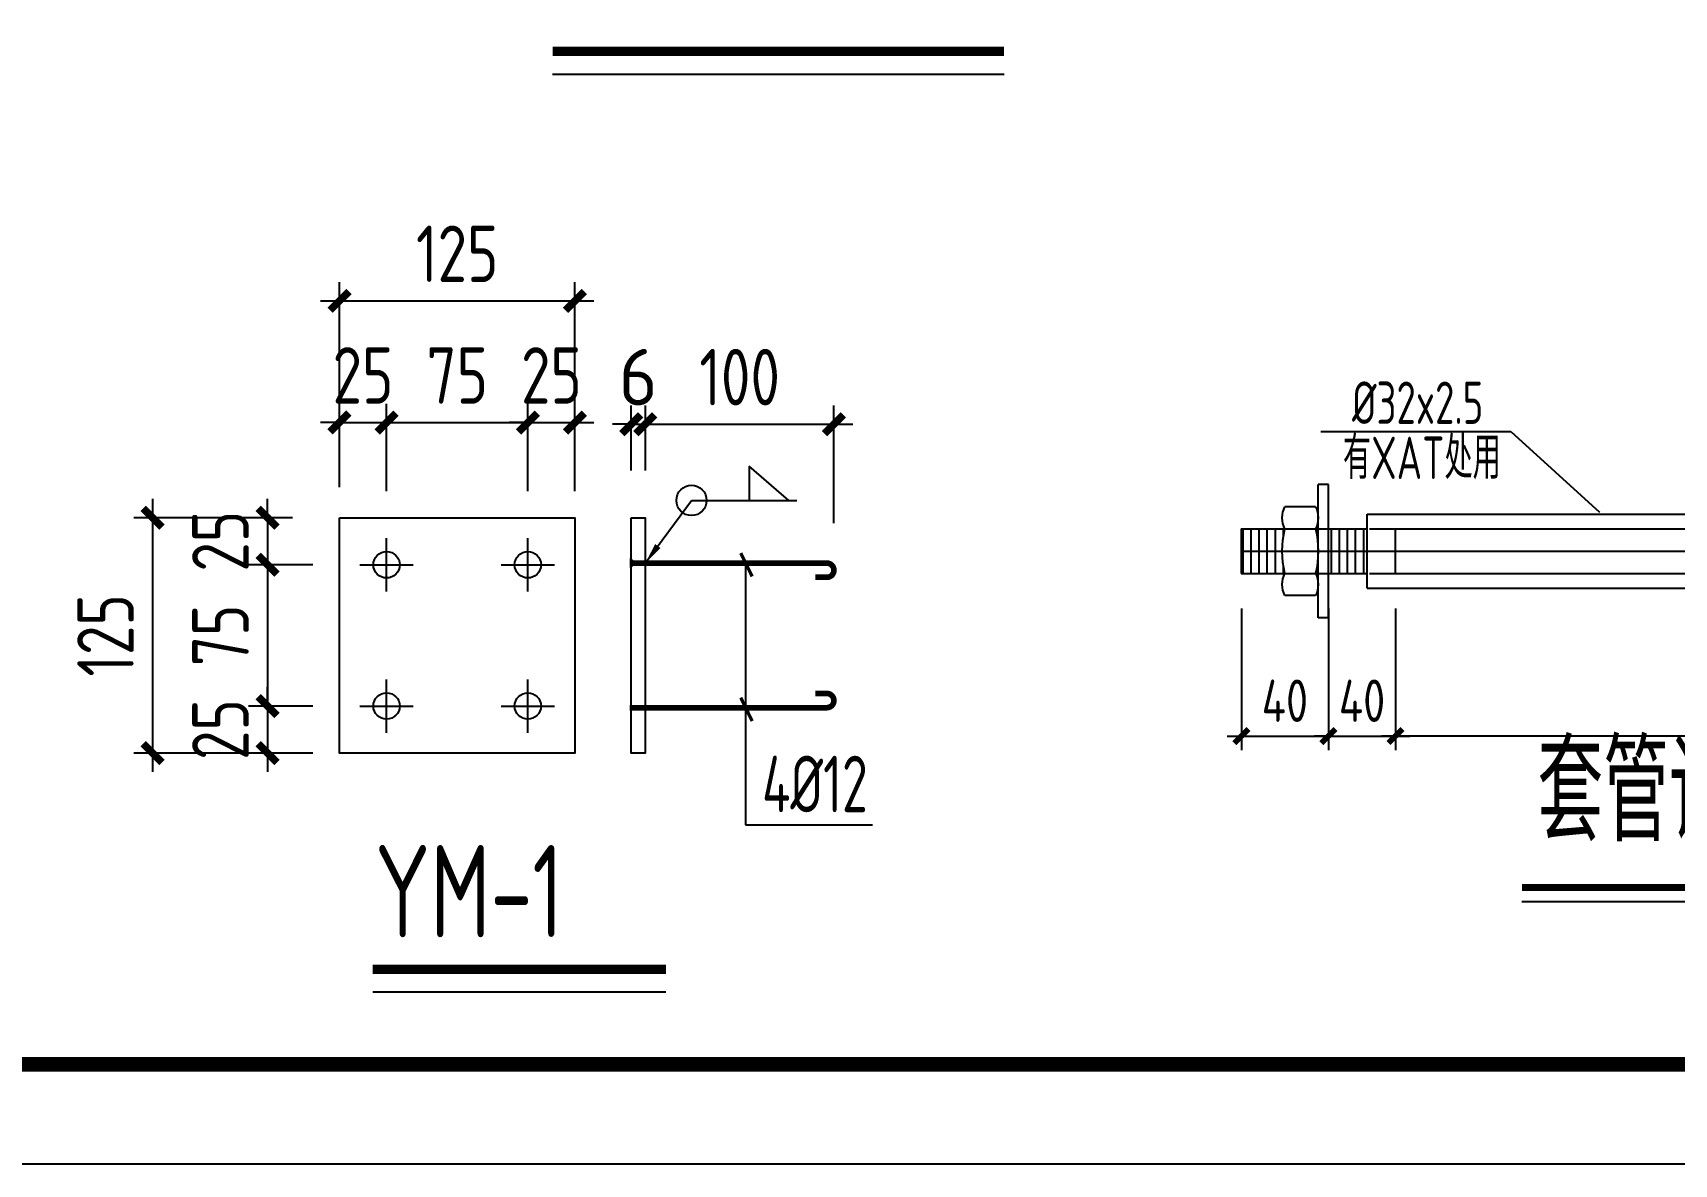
# Model space of a CAD drawing. Extents: x 177291 to 1288761, y 177638 to 322898.
# Drawn here: x 1005810 to 1023234, y 177960 to 189976 of the extents above; entities that cross this region are included whole.
import ezdxf
from ezdxf.enums import TextEntityAlignment as Align

# ---------------------------------------------------------------- set-up
doc = ezdxf.new("R2010")
doc.units = 0
doc.header["$LTSCALE"] = 1000
doc.linetypes.add('ACAD_ISO04W100', pattern=[30.5, 24, -3, 0.5, -3])
for name, color, linetype in [('AXIS_DIM', 3, 'Continuous'), ('DIM', 146, 'Continuous'), ('NUM', 7, 'Continuous'), ('PUB_TEXT', 7, 'Continuous'), ('PUB_TITLE', 4, 'Continuous'), ('PZ', 202, 'Continuous'), ('REIN', 1, 'Continuous'), ('TEXT', 7, 'Continuous'), ('THIN', 7, 'Continuous'), ('YCX', 90, 'Continuous'), ('引出线', 3, 'Continuous'), ('框线', 252, 'Continuous'), ('轴线', 8, 'ACAD_ISO04W100')]:
    doc.layers.add(name, color=color, linetype=linetype)
doc.styles.add('TSSD_Dimension', font='Tssdeng.shx', dxfattribs={"width": 0.8, "bigfont": 'hztxt.shx'})
doc.styles.add('标准字体', font='tssdeng.shx', dxfattribs={"width": 0.7, "bigfont": 'tssdchn.shx'})
doc.dimstyles.new('TSSD_15_150', dxfattribs={"dimtxt": 450, "dimasz": 150, "dimexe": 150, "dimexo": 375, "dimgap": 150, "dimtad": 1, "dimdec": 0, "dimlfac": 0.1, "dimzin": 0, "dimdsep": 46, "dimtxsty": 'TSSD_Dimension', "dimblk": 'ARCHTICK', "dimblk1": 'ARCHTICK', "dimblk2": 'ARCHTICK', "dimcen": 0, "dimdle": 150, "dimclrt": 7, "dimadec": 0, "dimazin": 0, "dimtfac": 1, "dimtdec": 0, "dimtix": 1, "dimtmove": 2, "dimatfit": 3, "dimfxl": 1, "dimtolj": 1, "dimtzin": 0, "dimarcsym": 0})
doc.dimstyles.new('TSSD_20_200', dxfattribs={"dimtxt": 600, "dimasz": 200, "dimexe": 200, "dimexo": 500, "dimgap": 200, "dimtad": 1, "dimdec": 0, "dimlfac": 0.05, "dimzin": 0, "dimdsep": 46, "dimtxsty": 'TSSD_Dimension', "dimblk": 'ARCHTICK', "dimblk1": 'ARCHTICK', "dimblk2": 'ARCHTICK', "dimcen": 0, "dimdle": 200, "dimclrt": 7, "dimadec": 0, "dimazin": 0, "dimtfac": 1, "dimtdec": 0, "dimtix": 1, "dimtmove": 2, "dimatfit": 3, "dimfxl": 1, "dimtolj": 1, "dimtzin": 0, "dimarcsym": 0})

# ---------------------------------------------------------------- blocks, each defined once
blk = doc.blocks.new('_ArchTick')
at = {"color": 0, "linetype": 'ByBlock', "const_width": 0.4}
blk.add_lwpolyline([(-0.5, -0.5), (0.5, 0.5)], dxfattribs=at)
blk = doc.blocks.new('*D752')
at = {"layer": 'AXIS_DIM', "color": 0, "lineweight": -2, "transparency": 16777216}
for p, q in [((1009065, 185152), (1009065, 186037)), ((1009565, 185109), (1009565, 186037)), ((1009065, 185837), (1008865, 185837)), ((1009065, 185837), (1009565, 185837)), ((1009565, 185837), (1009765, 185837))]:
    blk.add_line(p, q, dxfattribs=at)
at = {"layer": 'Defpoints', "color": 0, "transparency": 16777216}
for p in [(1009565, 185837), (1009065, 184652), (1009565, 184609)]:
    blk.add_point(p, dxfattribs=at)
at = {"layer": 'AXIS_DIM', "color": 0, "lineweight": -2, "transparency": 16777216, "xscale": 200, "yscale": 200, "zscale": 200}
blk.add_blockref('_ArchTick', (1009065, 185837), dxfattribs=at)
at = {"layer": 'AXIS_DIM', "color": 0, "lineweight": -2, "transparency": 16777216, "xscale": 200, "yscale": 200, "zscale": 200, "rotation": 180}
blk.add_blockref('_ArchTick', (1009565, 185837), dxfattribs=at)
at = {"layer": 'AXIS_DIM', "color": 7, "transparency": 16777216, "insert": (1009315, 186337), "char_height": 600, "attachment_point": 5, "style": 'TSSD_Dimension'}
blk.add_mtext('\\A1;25', dxfattribs=at)
blk = doc.blocks.new('*D753')
at = {"layer": 'AXIS_DIM', "color": 0, "lineweight": -2, "transparency": 16777216}
for p, q in [((1009565, 185109), (1009565, 186037)), ((1011065, 185109), (1011065, 186037)), ((1009365, 185837), (1011265, 185837))]:
    blk.add_line(p, q, dxfattribs=at)
at = {"layer": 'Defpoints', "color": 0, "transparency": 16777216}
for p in [(1011065, 185837), (1009565, 184609), (1011065, 184609)]:
    blk.add_point(p, dxfattribs=at)
at = {"layer": 'AXIS_DIM', "color": 0, "lineweight": -2, "transparency": 16777216, "xscale": 200, "yscale": 200, "zscale": 200, "rotation": 180}
blk.add_blockref('_ArchTick', (1009565, 185837), dxfattribs=at)
at = {"layer": 'AXIS_DIM', "color": 0, "lineweight": -2, "transparency": 16777216, "xscale": 200, "yscale": 200, "zscale": 200}
blk.add_blockref('_ArchTick', (1011065, 185837), dxfattribs=at)
at = {"layer": 'AXIS_DIM', "color": 7, "transparency": 16777216, "insert": (1010315, 186337), "char_height": 600, "attachment_point": 5, "style": 'TSSD_Dimension'}
blk.add_mtext('\\A1;75', dxfattribs=at)
blk = doc.blocks.new('*D754')
at = {"layer": 'AXIS_DIM', "color": 0, "lineweight": -2, "transparency": 16777216}
for p, q in [((1011065, 185109), (1011065, 186037)), ((1011565, 185109), (1011565, 186037)), ((1011065, 185837), (1010865, 185837)), ((1011065, 185837), (1011565, 185837)), ((1011565, 185837), (1011765, 185837))]:
    blk.add_line(p, q, dxfattribs=at)
at = {"layer": 'Defpoints', "color": 0, "transparency": 16777216}
for p in [(1011565, 185837), (1011065, 184609), (1011565, 184609)]:
    blk.add_point(p, dxfattribs=at)
at = {"layer": 'AXIS_DIM', "color": 0, "lineweight": -2, "transparency": 16777216, "xscale": 200, "yscale": 200, "zscale": 200}
blk.add_blockref('_ArchTick', (1011065, 185837), dxfattribs=at)
at = {"layer": 'AXIS_DIM', "color": 0, "lineweight": -2, "transparency": 16777216, "xscale": 200, "yscale": 200, "zscale": 200, "rotation": 180}
blk.add_blockref('_ArchTick', (1011565, 185837), dxfattribs=at)
at = {"layer": 'AXIS_DIM', "color": 7, "transparency": 16777216, "insert": (1011315, 186337), "char_height": 600, "attachment_point": 5, "style": 'TSSD_Dimension'}
blk.add_mtext('\\A1;25', dxfattribs=at)
blk = doc.blocks.new('*D755')
at = {"layer": 'AXIS_DIM', "color": 0, "lineweight": -2, "transparency": 16777216}
for p, q in [((1009065, 185326), (1009065, 187329)), ((1011565, 185326), (1011565, 187329)), ((1008865, 187129), (1011765, 187129))]:
    blk.add_line(p, q, dxfattribs=at)
at = {"layer": 'Defpoints', "color": 0, "transparency": 16777216}
for p in [(1011565, 187129), (1009065, 184826), (1011565, 184826)]:
    blk.add_point(p, dxfattribs=at)
at = {"layer": 'AXIS_DIM', "color": 0, "lineweight": -2, "transparency": 16777216, "xscale": 200, "yscale": 200, "zscale": 200, "rotation": 180}
blk.add_blockref('_ArchTick', (1009065, 187129), dxfattribs=at)
at = {"layer": 'AXIS_DIM', "color": 0, "lineweight": -2, "transparency": 16777216, "xscale": 200, "yscale": 200, "zscale": 200}
blk.add_blockref('_ArchTick', (1011565, 187129), dxfattribs=at)
at = {"layer": 'AXIS_DIM', "color": 7, "transparency": 16777216, "insert": (1010315, 187629), "char_height": 600, "attachment_point": 5, "style": 'TSSD_Dimension'}
blk.add_mtext('\\A1;125', dxfattribs=at)
blk = doc.blocks.new('*D756')
at = {"layer": 'AXIS_DIM', "color": 0, "lineweight": -2, "transparency": 16777216}
for p, q in [((1008301, 184826), (1008301, 185026)), ((1008565, 184826), (1008101, 184826)), ((1008301, 184826), (1008301, 184326)), ((1008781, 184326), (1008101, 184326)), ((1008301, 184326), (1008301, 184126))]:
    blk.add_line(p, q, dxfattribs=at)
at = {"layer": 'Defpoints', "color": 0, "transparency": 16777216}
for p in [(1009065, 184826), (1008301, 184326), (1009281, 184326)]:
    blk.add_point(p, dxfattribs=at)
at = {"layer": 'AXIS_DIM', "color": 0, "lineweight": -2, "transparency": 16777216, "xscale": 200, "yscale": 200, "zscale": 200}
for p, rotation in [((1008301, 184826), 270), ((1008301, 184326), 90)]:
    blk.add_blockref('_ArchTick', p, dxfattribs=dict(at, rotation=rotation))
at = {"layer": 'AXIS_DIM', "color": 7, "transparency": 16777216, "insert": (1007801, 184576), "char_height": 600, "attachment_point": 5, "rotation": 90, "style": 'TSSD_Dimension'}
blk.add_mtext('\\A1;25', dxfattribs=at)
blk = doc.blocks.new('*D757')
at = {"layer": 'AXIS_DIM', "color": 0, "lineweight": -2, "transparency": 16777216}
for p, q in [((1008301, 184526), (1008301, 182626)), ((1008781, 184326), (1008101, 184326)), ((1008781, 182826), (1008101, 182826))]:
    blk.add_line(p, q, dxfattribs=at)
at = {"layer": 'Defpoints', "color": 0, "transparency": 16777216}
for p in [(1009281, 184326), (1008301, 182826), (1009281, 182826)]:
    blk.add_point(p, dxfattribs=at)
at = {"layer": 'AXIS_DIM', "color": 0, "lineweight": -2, "transparency": 16777216, "xscale": 200, "yscale": 200, "zscale": 200}
for p, rotation in [((1008301, 184326), 90), ((1008301, 182826), 270)]:
    blk.add_blockref('_ArchTick', p, dxfattribs=dict(at, rotation=rotation))
at = {"layer": 'AXIS_DIM', "color": 7, "transparency": 16777216, "insert": (1007801, 183576), "char_height": 600, "attachment_point": 5, "rotation": 90, "style": 'TSSD_Dimension'}
blk.add_mtext('\\A1;75', dxfattribs=at)
blk = doc.blocks.new('*D758')
at = {"layer": 'AXIS_DIM', "color": 0, "lineweight": -2, "transparency": 16777216}
for p, q in [((1008301, 182826), (1008301, 183026)), ((1008781, 182826), (1008101, 182826)), ((1008301, 182826), (1008301, 182326)), ((1008781, 182326), (1008101, 182326)), ((1008301, 182326), (1008301, 182126))]:
    blk.add_line(p, q, dxfattribs=at)
at = {"layer": 'Defpoints', "color": 0, "transparency": 16777216}
for p in [(1009281, 182826), (1008301, 182326), (1009281, 182326)]:
    blk.add_point(p, dxfattribs=at)
at = {"layer": 'AXIS_DIM', "color": 0, "lineweight": -2, "transparency": 16777216, "xscale": 200, "yscale": 200, "zscale": 200}
for p, rotation in [((1008301, 182826), 270), ((1008301, 182326), 90)]:
    blk.add_blockref('_ArchTick', p, dxfattribs=dict(at, rotation=rotation))
at = {"layer": 'AXIS_DIM', "color": 7, "transparency": 16777216, "insert": (1007801, 182576), "char_height": 600, "attachment_point": 5, "rotation": 90, "style": 'TSSD_Dimension'}
blk.add_mtext('\\A1;25', dxfattribs=at)
blk = doc.blocks.new('*D759')
at = {"layer": 'AXIS_DIM', "color": 0, "lineweight": -2, "transparency": 16777216}
for p, q in [((1007081, 185026), (1007081, 182126)), ((1008565, 184826), (1006881, 184826)), ((1008565, 182326), (1006881, 182326))]:
    blk.add_line(p, q, dxfattribs=at)
at = {"layer": 'Defpoints', "color": 0, "transparency": 16777216}
for p in [(1009065, 184826), (1007081, 182326), (1009065, 182326)]:
    blk.add_point(p, dxfattribs=at)
at = {"layer": 'AXIS_DIM', "color": 0, "lineweight": -2, "transparency": 16777216, "xscale": 200, "yscale": 200, "zscale": 200}
for p, rotation in [((1007081, 184826), 90), ((1007081, 182326), 270)]:
    blk.add_blockref('_ArchTick', p, dxfattribs=dict(at, rotation=rotation))
at = {"layer": 'AXIS_DIM', "color": 7, "transparency": 16777216, "insert": (1006581, 183576), "char_height": 600, "attachment_point": 5, "rotation": 90, "style": 'TSSD_Dimension'}
blk.add_mtext('\\A1;125', dxfattribs=at)
blk = doc.blocks.new('*D760')
at = {"layer": 'AXIS_DIM', "color": 0, "lineweight": -2, "transparency": 16777216}
for p, q in [((1012162, 185326), (1012162, 186019)), ((1012312, 185326), (1012312, 186019)), ((1012162, 185819), (1011962, 185819)), ((1012162, 185819), (1012312, 185819)), ((1012312, 185819), (1012512, 185819))]:
    blk.add_line(p, q, dxfattribs=at)
at = {"layer": 'Defpoints', "color": 0, "transparency": 16777216}
for p in [(1012312, 185819), (1012162, 184826), (1012312, 184826)]:
    blk.add_point(p, dxfattribs=at)
at = {"layer": 'AXIS_DIM', "color": 0, "lineweight": -2, "transparency": 16777216, "xscale": 200, "yscale": 200, "zscale": 200}
blk.add_blockref('_ArchTick', (1012162, 185819), dxfattribs=at)
at = {"layer": 'AXIS_DIM', "color": 0, "lineweight": -2, "transparency": 16777216, "xscale": 200, "yscale": 200, "zscale": 200, "rotation": 180}
blk.add_blockref('_ArchTick', (1012312, 185819), dxfattribs=at)
at = {"layer": 'AXIS_DIM', "color": 7, "transparency": 16777216, "insert": (1012237, 186319), "char_height": 600, "attachment_point": 5, "style": 'TSSD_Dimension'}
blk.add_mtext('\\A1;{\\W1;6}', dxfattribs=at)
blk = doc.blocks.new('*D761')
at = {"layer": 'AXIS_DIM', "color": 0, "lineweight": -2, "transparency": 16777216}
for p, q in [((1012312, 185326), (1012312, 186019)), ((1014314, 184768), (1014314, 186019)), ((1012112, 185819), (1014514, 185819))]:
    blk.add_line(p, q, dxfattribs=at)
at = {"layer": 'Defpoints', "color": 0, "transparency": 16777216}
for p in [(1014314, 185819), (1012312, 184826), (1014314, 184268)]:
    blk.add_point(p, dxfattribs=at)
at = {"layer": 'AXIS_DIM', "color": 0, "lineweight": -2, "transparency": 16777216, "xscale": 200, "yscale": 200, "zscale": 200, "rotation": 180}
blk.add_blockref('_ArchTick', (1012312, 185819), dxfattribs=at)
at = {"layer": 'AXIS_DIM', "color": 0, "lineweight": -2, "transparency": 16777216, "xscale": 200, "yscale": 200, "zscale": 200}
blk.add_blockref('_ArchTick', (1014314, 185819), dxfattribs=at)
at = {"layer": 'AXIS_DIM', "color": 7, "transparency": 16777216, "insert": (1013313, 186319), "char_height": 600, "attachment_point": 5, "style": 'TSSD_Dimension'}
blk.add_mtext('\\A1;100', dxfattribs=at)
blk = doc.blocks.new('*D645')
at = {"layer": 'Defpoints', "color": 0, "transparency": 16777216}
for p in [(1019564, 184235), (1020276, 184235), (1020276, 182507)]:
    blk.add_point(p, dxfattribs=at)
at = {"layer": 'DIM', "color": 0, "lineweight": -2, "transparency": 16777216}
for p, q in [((1019564, 183860), (1019564, 182357)), ((1020276, 183860), (1020276, 182357)), ((1019564, 182507), (1019414, 182507)), ((1019564, 182507), (1020276, 182507)), ((1020276, 182507), (1020426, 182507))]:
    blk.add_line(p, q, dxfattribs=at)
at = {"layer": 'DIM', "color": 0, "lineweight": -2, "transparency": 16777216, "xscale": 150, "yscale": 150, "zscale": 150}
blk.add_blockref('_ArchTick', (1019564, 182507), dxfattribs=at)
at = {"layer": 'DIM', "color": 0, "lineweight": -2, "transparency": 16777216, "xscale": 150, "yscale": 150, "zscale": 150, "rotation": 180}
blk.add_blockref('_ArchTick', (1020276, 182507), dxfattribs=at)
at = {"layer": 'DIM', "color": 7, "transparency": 16777216, "insert": (1019920, 182882), "char_height": 450, "attachment_point": 5, "style": 'TSSD_Dimension'}
blk.add_mtext('\\A1;40', dxfattribs=at)
blk = doc.blocks.new('*D646')
at = {"layer": 'Defpoints', "color": 0, "transparency": 16777216}
for p in [(1018639, 184235), (1019564, 184235), (1019564, 182507)]:
    blk.add_point(p, dxfattribs=at)
at = {"layer": 'DIM', "color": 0, "lineweight": -2, "transparency": 16777216}
for p, q in [((1018639, 183860), (1018639, 182357)), ((1019564, 183860), (1019564, 182357)), ((1018489, 182507), (1019714, 182507))]:
    blk.add_line(p, q, dxfattribs=at)
at = {"layer": 'DIM', "color": 0, "lineweight": -2, "transparency": 16777216, "xscale": 150, "yscale": 150, "zscale": 150, "rotation": 180}
blk.add_blockref('_ArchTick', (1018639, 182507), dxfattribs=at)
at = {"layer": 'DIM', "color": 0, "lineweight": -2, "transparency": 16777216, "xscale": 150, "yscale": 150, "zscale": 150}
blk.add_blockref('_ArchTick', (1019564, 182507), dxfattribs=at)
at = {"layer": 'DIM', "color": 7, "transparency": 16777216, "insert": (1019101, 182882), "char_height": 450, "attachment_point": 5, "style": 'TSSD_Dimension'}
blk.add_mtext('\\A1;40', dxfattribs=at)
blk = doc.blocks.new('*D647')
at = {"layer": 'Defpoints', "color": 0, "transparency": 16777216}
for p in [(1020276, 184235), (1026848, 184235), (1020276, 182507)]:
    blk.add_point(p, dxfattribs=at)
at = {"layer": 'DIM', "color": 0, "lineweight": -2, "transparency": 16777216}
for p, q in [((1020276, 183860), (1020276, 182357)), ((1026848, 183860), (1026848, 182357)), ((1026998, 182507), (1020126, 182507))]:
    blk.add_line(p, q, dxfattribs=at)
at = {"layer": 'DIM', "color": 0, "lineweight": -2, "transparency": 16777216, "xscale": 150, "yscale": 150, "zscale": 150, "rotation": 180}
blk.add_blockref('_ArchTick', (1020276, 182507), dxfattribs=at)
at = {"layer": 'DIM', "color": 0, "lineweight": -2, "transparency": 16777216, "xscale": 150, "yscale": 150, "zscale": 150}
blk.add_blockref('_ArchTick', (1026848, 182507), dxfattribs=at)
at = {"layer": 'DIM', "color": 7, "transparency": 16777216, "insert": (1023562, 182882), "char_height": 450, "attachment_point": 5, "style": 'TSSD_Dimension'}
blk.add_mtext('\\A1;L', dxfattribs=at)

msp = doc.modelspace()

# ---------------------------------------------------------------- hatches: boundary and pattern name
at = {"layer": 'PZ'}
h = msp.add_hatch(dxfattribs=at)
h.set_pattern_fill('ANSI31', color=256, scale=26.84933, angle=45, style=0)
h.set_pattern_definition([(90, (4700801.66, 2917586.79), (-85.2466239, 1e-14), [])])
edge = h.paths.add_edge_path()
edge.add_ellipse((1020124.9, 184470.55), major_axis=(743.62, 743.62), ratio=1, start_angle=122.032716, end_angle=135, ccw=False)
edge.add_line((1019100.09, 184706.53), (1018638.64, 184706.53))
edge.add_line((1018638.64, 184706.53), (1018638.64, 184470.55))
edge.add_line((1018638.64, 184470.55), (1019073.27, 184470.55))
edge = h.paths.add_edge_path()
edge.add_ellipse((1020124.9, 184470.55), major_axis=(743.62, 743.62), ratio=1, start_angle=135, end_angle=147.967284, ccw=False)
edge.add_line((1019073.27, 184470.55), (1018638.64, 184470.55))
edge.add_line((1018638.64, 184470.55), (1018638.64, 184234.57))
edge.add_line((1018638.64, 184234.57), (1019100.09, 184234.57))
h.paths.add_polyline_path([(1019721.28, 184706.53), (1019563.96, 184706.53), (1019563.96, 184470.55), (1019721.28, 184470.55)])
h.paths.add_polyline_path([(1019721.28, 184470.55), (1019563.96, 184470.55), (1019563.96, 184234.57), (1019721.28, 184234.57)])
h.paths.add_polyline_path([(1019982.29, 184706.53), (1019721.28, 184706.53), (1019721.28, 184470.55), (1019982.29, 184470.55)])
h.paths.add_polyline_path([(1019982.29, 184470.55), (1019721.28, 184470.55), (1019721.28, 184234.57), (1019982.29, 184234.57)])
h = msp.add_hatch(color=256, dxfattribs=at)
edge = h.paths.add_edge_path()
edge.add_line((1019100.09, 184706.53), (1019073.27, 184706.53))
edge.add_line((1019073.27, 184706.53), (1019073.27, 184470.55))
edge.add_ellipse((1020124.9, 184470.55), major_axis=(-743.62, 743.62), ratio=1, start_angle=32.032716, end_angle=45, ccw=False)
edge = h.paths.add_edge_path()
edge.add_ellipse((1019346.23, 184824.52), major_axis=(-193.02, 193.02), ratio=1, start_angle=45, end_angle=70.610722, ccw=False)
edge.add_line((1019073.27, 184824.52), (1019073.27, 184706.53))
edge.add_line((1019073.27, 184706.53), (1019100.09, 184706.53))
h = msp.add_hatch(color=256, dxfattribs=at)
edge = h.paths.add_edge_path()
edge.add_line((1019427.02, 184706.53), (1019453.84, 184706.53))
edge.add_line((1019453.84, 184706.53), (1019453.84, 184470.55))
edge.add_ellipse((1018402.21, 184470.55), major_axis=(743.62, 743.62), ratio=1, start_angle=315, end_angle=327.967284)
edge = h.paths.add_edge_path()
edge.add_ellipse((1019180.87, 184824.52), major_axis=(193.02, 193.02), ratio=1, start_angle=289.389278, end_angle=315)
edge.add_line((1019453.84, 184824.52), (1019453.84, 184706.53))
edge.add_line((1019453.84, 184706.53), (1019427.02, 184706.53))
h = msp.add_hatch(color=256, dxfattribs=at)
edge = h.paths.add_edge_path()
edge.add_line((1019100.09, 184234.57), (1019073.27, 184234.57))
edge.add_line((1019073.27, 184234.57), (1019073.27, 184470.55))
edge.add_ellipse((1020124.9, 184470.55), major_axis=(743.62, 743.62), ratio=1, start_angle=135, end_angle=147.967284)
edge = h.paths.add_edge_path()
edge.add_ellipse((1019346.23, 184116.58), major_axis=(193.02, 193.02), ratio=1, start_angle=109.389278, end_angle=135)
edge.add_line((1019073.27, 184116.58), (1019073.27, 184234.57))
edge.add_line((1019073.27, 184234.57), (1019100.09, 184234.57))
h = msp.add_hatch(color=256, dxfattribs=at)
edge = h.paths.add_edge_path()
edge.add_line((1019427.02, 184234.57), (1019453.84, 184234.57))
edge.add_line((1019453.84, 184234.57), (1019453.84, 184470.55))
edge.add_ellipse((1018402.21, 184470.55), major_axis=(-743.62, 743.62), ratio=1, start_angle=212.032716, end_angle=225, ccw=False)
edge = h.paths.add_edge_path()
edge.add_ellipse((1019180.87, 184116.58), major_axis=(-193.02, 193.02), ratio=1, start_angle=225, end_angle=250.610722, ccw=False)
edge.add_line((1019453.84, 184116.58), (1019453.84, 184234.57))
edge.add_line((1019453.84, 184234.57), (1019427.02, 184234.57))

# ---------------------------------------------------------------- linework, layer by layer
at = {"color": 3, "const_width": 100, "elevation": 0}
msp.add_lwpolyline([(1011326.65, 189777.83), (1016119.36, 189777.83)], dxfattribs=at)
at = {"color": 3, "elevation": 0}
msp.add_lwpolyline([(1011326.65, 189537.83), (1016119.36, 189537.83)], dxfattribs=at)
msp.add_circle((1012802.06, 185009.57), 160.44)
at = {"layer": 'DIM', "const_width": 35.2}
for points in [[(1013445.7, 184201.75), (1013325.01, 184450.42)], [(1013445.7, 182666.19), (1013325.01, 182914.86)]]:
    msp.add_lwpolyline(points, dxfattribs=at)
at = {"layer": 'NUM'}
for points, const_width in [([(1021617.89, 180898.9), (1025212.69, 180898.9)], 75), ([(1009417.46, 180030.65), (1012529.49, 180030.65)], 100)]:
    msp.add_lwpolyline(points, dxfattribs=dict(at, const_width=const_width))
msp.add_lwpolyline([(1021617.89, 180748.9), (1025212.69, 180748.9)], dxfattribs=at)
at = {"layer": 'PUB_TITLE'}
msp.add_lwpolyline([(993975.61, 240960.27), (1105446.22, 240960.27), (1105446.22, 177959.98), (993975.61, 177959.98)], close=True, dxfattribs=at)
at = {"layer": 'PUB_TITLE', "const_width": 159.09}
msp.add_lwpolyline([(996627.14, 179020.59), (996627.14, 239899.66), (1104385.61, 239899.66), (1104385.61, 179020.59)], close=True, dxfattribs=at)
at = {"layer": 'PZ'}
for p, q in [((1019563.96, 185178.49), (1019453.84, 185178.49)), ((1019453.84, 183762.61), (1019453.84, 185178.49)), ((1019563.96, 183762.61), (1019563.96, 185178.49)), ((1019427.02, 184942.51), (1019100.09, 184942.51)), ((1018638.64, 184706.53), (1018638.64, 184234.57)), ((1018638.64, 184706.53), (1019974.77, 184706.53)), ((1019974.77, 184077.25), (1019974.77, 184863.85)), ((1019974.77, 184863.85), (1027149.66, 184863.85)), ((1019999.44, 184706.53), (1026972.58, 184706.53)), ((1020276.41, 184234.57), (1020276.41, 184706.53)), ((1018638.64, 184234.57), (1019974.77, 184234.57)), ((1019999.44, 184234.57), (1026997.86, 184234.57)), ((1019427.02, 183998.59), (1019100.09, 183998.59)), ((1019974.77, 184077.25), (1027149.66, 184077.25)), ((1019563.96, 183762.61), (1019453.84, 183762.61))]:
    msp.add_line(p, q, dxfattribs=at)
for points in [[(1009064.59, 184826.09), (1011564.59, 184826.09), (1011564.59, 182326.09), (1009064.59, 182326.09)], [(1012161.74, 184826.09), (1012311.74, 184826.09), (1012311.74, 182326.09), (1012161.74, 182326.09)]]:
    msp.add_lwpolyline(points, close=True, dxfattribs=at)
at = {"layer": 'PZ', "extrusion": (0, 0, -1)}
for centre, major_axis, start_param, end_param in [((1019346.23, 184824.52), (-193.02, 193.02), 5.05079572, 5.94477857), ((1019180.87, 184824.52), (193.02, 193.02), 0.33840673, 1.23238959), ((1020124.9, 184470.55), (-0.01, 1051.63), 4.48607801, 4.93872162), ((1018402.21, 184470.55), (-0.01, 1051.63), 1.34448536, 1.79712897), ((1019346.23, 184116.58), (193.02, 193.02), 3.47999939, 4.37398224), ((1019180.87, 184116.58), (193.02, 193.02), 0.33840674, 1.23238959)]:
    msp.add_ellipse(centre, major_axis=major_axis, ratio=1, start_param=start_param, end_param=end_param, dxfattribs=at)
at = {"layer": 'REIN', "color": 1}
for points, const_width in [([(1012143.96, 184343.86), (1014238.39, 184343.86, -1), (1014238.39, 184193), (1014117.7, 184193)], 60.34), ([(1012143.96, 184318.72, 0.41421356), (1012169.1, 184343.86, 0.41421356), (1012143.96, 184369.01, 1)], 50.29), ([(1012143.96, 182808.31), (1014238.39, 182808.31, 1), (1014238.39, 182959.17), (1014117.7, 182959.17)], 60.34)]:
    msp.add_lwpolyline(points, format="xyb", dxfattribs=dict(at, const_width=const_width))
at = {"layer": 'THIN'}
for p, q in [((1013415.87, 185372.85), (1013415.87, 185010.42)), ((1013833.5, 185010.42), (1013415.87, 185372.85)), ((1012311.74, 184343.86), (1012802.06, 185009.57)), ((1012802.06, 185009.57), (1013214.94, 185009.57)), ((1012802.06, 185009.57), (1013920.47, 185009.57))]:
    msp.add_line(p, q, dxfattribs=at)
msp.add_lwpolyline([(1012311.74, 184343.86, 0, 70.4, 0), (1012444.78, 184524.49, 70.4, 70.4, 0)], format="xyseb", dxfattribs=at)
msp.add_lwpolyline([(1009417.46, 179790.65), (1012529.49, 179790.65)], dxfattribs=at)
at = {"layer": 'YCX'}
for p, q in [((1013376.73, 184343.86), (1013376.73, 181563.14)), ((1013376.73, 181563.14), (1014723.53, 181563.14))]:
    msp.add_line(p, q, dxfattribs=at)
at = {"layer": '引出线'}
for p, q in [((1019481.99, 185743.19), (1021499.96, 185743.19)), ((1021499.96, 185743.19), (1022441.91, 184886.41))]:
    msp.add_line(p, q, dxfattribs=at)
at = {"layer": '框线'}
for p, q in [((1009564.59, 184042.8), (1009564.59, 184609.37)), ((1011064.59, 184042.8), (1011064.59, 184609.37)), ((1009281.3, 184326.09), (1009847.87, 184326.09)), ((1010781.3, 184326.09), (1011347.87, 184326.09)), ((1009564.59, 182542.8), (1009564.59, 183109.37)), ((1011064.59, 182542.8), (1011064.59, 183109.37)), ((1009281.3, 182826.09), (1009847.87, 182826.09)), ((1010781.3, 182826.09), (1011347.87, 182826.09))]:
    msp.add_line(p, q, dxfattribs=at)
for centre in [(1009564.59, 184326.09), (1011064.59, 184326.09), (1009564.59, 182826.09), (1011064.59, 182826.09)]:
    msp.add_circle(centre, 140, dxfattribs=at)
at = {"layer": '轴线'}
msp.add_line((1018638.64, 184470.55), (1028382.31, 184470.55), dxfattribs=at)

# ---------------------------------------------------------------- texts
at = {"layer": 'NUM', "style": '标准字体', "width": 0.7}
msp.add_text('套管详图', height=1050, dxfattribs=at).set_placement((1021781.59, 181075.83), align=Align.BOTTOM_LEFT)
at = {"layer": 'PUB_TEXT', "style": '标准字体', "width": 0.7}
msp.add_text('YM-1', height=980, dxfattribs=at).set_placement((1009440.66, 180370.14))
at = {"layer": 'TEXT', "style": '标准字体', "width": 0.7}
msp.add_text('4%%C12', height=600, dxfattribs=at).set_placement((1013550.98, 181697.92))
at = {"layer": 'THIN', "style": '标准字体', "width": 0.7}
for s, p in [('%%C32x2.5', (1019814.04, 185822.25)), ('有XAT处用', (1019717.81, 185237.25))]:
    msp.add_text(s, height=450, dxfattribs=at).set_placement(p)

# ---------------------------------------------------------------- dimensions: what is measured, and where the dimension line sits
at = {"layer": 'AXIS_DIM'}
for base, p1, p2, picture, middle in [((1011564.59, 187128.95), (1009064.59, 184826.09), (1011564.59, 184826.09), '*D755', (1010314.59, 187628.95)), ((1009564.59, 185836.78), (1009064.59, 184652.09), (1009564.59, 184609.37), '*D752', (1009314.59, 186336.78)), ((1011064.59, 185836.78), (1009564.59, 184609.37), (1011064.59, 184609.37), '*D753', (1010314.59, 186336.78)), ((1011564.59, 185836.78), (1011064.59, 184609.37), (1011564.59, 184609.37), '*D754', (1011314.59, 186336.78)), ((1014313.82, 185819.3), (1012311.74, 184826.09), (1014313.82, 184268.43), '*D761', (1013312.78, 186319.3))]:
    dim = msp.add_linear_dim(base=base, p1=p1, p2=p2, dimstyle='TSSD_20_200', dxfattribs=at)
    dim.commit()
    dim.dimension.update_dxf_attribs({"geometry": picture, "text_midpoint": middle})
dim = msp.add_linear_dim(base=(1012311.74, 185819.3), p1=(1012161.74, 184826.09), p2=(1012311.74, 184826.09), text='{\\W1;6}', dimstyle='TSSD_20_200', dxfattribs=at)
dim.commit()
dim.dimension.update_dxf_attribs({"geometry": '*D760', "text_midpoint": (1012236.74, 186319.3)})
for base, p1, p2, picture, middle in [((1007080.68, 182326.09), (1009064.59, 184826.09), (1009064.59, 182326.09), '*D759', (1006580.68, 183576.09)), ((1008300.74, 184326.09), (1009064.59, 184826.09), (1009281.3, 184326.09), '*D756', (1007800.74, 184576.09)), ((1008300.74, 182826.09), (1009281.3, 184326.09), (1009281.3, 182826.09), '*D757', (1007800.74, 183576.09)), ((1008300.74, 182326.09), (1009281.3, 182826.09), (1009281.3, 182326.09), '*D758', (1007800.74, 182576.09))]:
    dim = msp.add_linear_dim(base=base, p1=p1, p2=p2, angle=90, dimstyle='TSSD_20_200', dxfattribs=at)
    dim.commit()
    dim.dimension.update_dxf_attribs({"geometry": picture, "text_midpoint": middle})
at = {"layer": 'DIM'}
for base, p1, p2, text, picture, middle in [((1019563.96, 182506.96), (1018638.64, 184234.57), (1019563.96, 184234.57), '40', '*D646', (1019101.3, 182881.96)), ((1020276.41, 182506.96), (1019563.96, 184234.57), (1020276.41, 184234.57), '40', '*D645', (1019920.19, 182881.96)), ((1020276.41, 182506.96), (1026848.01, 184234.57), (1020276.41, 184234.57), 'L', '*D647', (1023562.21, 182881.96))]:
    dim = msp.add_linear_dim(base=base, p1=p1, p2=p2, text=text, dimstyle='TSSD_15_150', dxfattribs=at)
    dim.commit()
    dim.dimension.update_dxf_attribs({"geometry": picture, "text_midpoint": middle})

doc.saveas('drawing.dxf')
